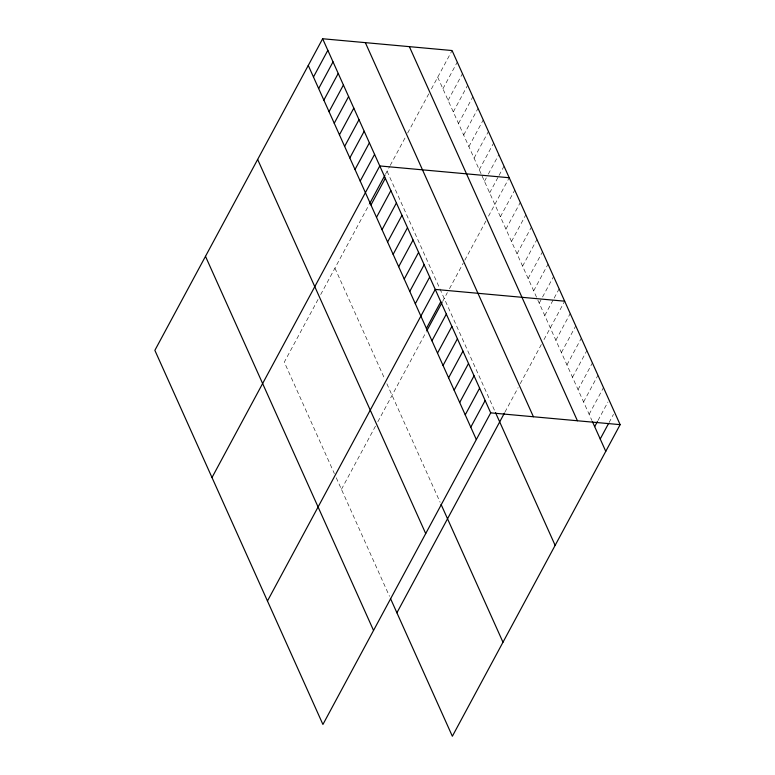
<?xml version="1.0" encoding="UTF-8"?>
<svg xmlns="http://www.w3.org/2000/svg" width="775" height="775" viewBox="0 0 775 775"><rect width="100%" height="100%" fill="white"/><g stroke="black" fill="none" stroke-linecap="round" stroke-linejoin="round"><path stroke-width="0.58" stroke-dasharray="3.88 2.91" d="M318.05 299.45L284.299 362.138L334.364 473.564M320.695 294.558L369.162 204.542M385.456 174.268L389.728 166.344M390.251 165.366L406.071 135.983M407.65 133.048L428.749 93.872M431.384 88.98L452.077 50.54M442.903 88.786L457.279 62.107M448.105 100.353L462.472 73.664M453.298 111.91L467.664 85.231M458.49 123.477L472.857 96.788M463.683 135.044L478.049 108.355M468.885 146.601L483.251 119.922M474.077 158.168L488.444 131.479M479.27 169.735L493.636 143.046M484.462 181.292L487.775 175.14M488.327 174.113L498.829 154.612M489.655 192.859L498.499 176.438M499.052 175.412L504.031 166.17M341.446 489.335L375.72 425.678M377.832 421.755L426.298 331.739M442.603 301.475L447.388 292.562M449.5 288.649L463.208 263.19M464.797 260.245L485.886 221.069M488.521 216.177L509.223 177.737M500.398 216.767L514.765 190.078M505.949 229.109L520.316 202.43M511.49 241.461L525.857 214.772M517.041 253.803L531.408 227.123M522.583 266.154L536.949 239.465M528.124 278.496L542.5 251.817M533.675 290.838L548.041 264.159M539.216 303.19L541.987 298.055M542.539 297.028L553.592 276.501M544.767 315.532L553.612 299.111M554.164 298.084L559.133 288.852M504.961 412.106L518.146 387.626M520.257 383.702L541.347 344.526M543.982 339.634L564.684 301.194M555.859 340.225L570.226 313.546M561.4 352.567L575.777 325.887M566.951 364.918L581.318 338.229M572.493 377.26L586.869 350.581M578.043 389.612L592.41 362.923M583.585 401.954L597.961 375.274M589.136 414.305L603.502 387.616M598 420.486L607.939 402.012M609.072 422.569L613.49 414.363M437.71 77.219L481.633 174.985M482.098 176.041L537.375 299.073M537.831 300.099L591.906 420.476M387.083 171.246L495.07 411.612M334.926 268.111L384.516 378.491M386.87 383.751L440.132 502.307M336.253 477.768L389.505 596.333"/><path stroke-width="1.16" d="M322.642 38.75L154.864 350.348L322.923 724.46L490.701 412.862L322.642 38.75L452.077 50.54L620.136 424.652L452.358 736.25L390.435 598.387M313.468 76.996L327.835 50.317M318.661 88.563L333.027 61.874M323.853 100.13L338.22 73.441M329.046 111.687L343.412 85.008M334.238 123.254L348.614 96.565M339.44 134.821L353.807 108.132M344.633 146.378L358.999 119.699M349.825 157.945L364.192 131.256M355.018 169.502L369.384 142.823M360.21 181.069L374.587 154.39M212.001 477.545L379.779 165.947L509.223 177.737M369.704 203.534L384.913 175.276M370.954 204.978L385.32 178.298M376.505 217.329L390.871 190.64M382.046 229.671L396.412 202.982M387.597 242.013L401.963 215.334M393.138 254.365L407.505 227.676M398.689 266.707L413.056 240.027M404.23 279.058L418.597 252.369M409.781 291.4L424.148 264.711M415.323 303.742L429.689 277.062M267.462 601.003L435.24 289.404L564.684 301.194M426.415 328.435L440.781 301.756M426.841 330.731L442.05 302.483M431.956 340.787L446.332 314.098M437.507 353.129L451.873 326.44M443.048 365.471L457.424 338.791M448.599 377.822L462.966 351.133M454.14 390.164L468.517 363.485M459.691 402.516L474.058 375.827M465.233 414.858L479.609 388.178M470.783 427.199L485.15 400.52M396.907 612.792L504.438 413.085M594.677 426.647L597.447 421.513M600.228 438.989L608.511 423.596M490.701 412.862L620.136 424.652M592.371 421.503L605.769 451.341M409.365 46.645L577.423 420.767M365.354 42.644L533.413 416.756M495.525 412.639L555.142 545.358M308.266 65.439L476.325 439.551M441.062 504.37L502.985 642.233M257.649 159.456L425.707 533.568M205.482 256.322L373.54 630.443"/></g></svg>
